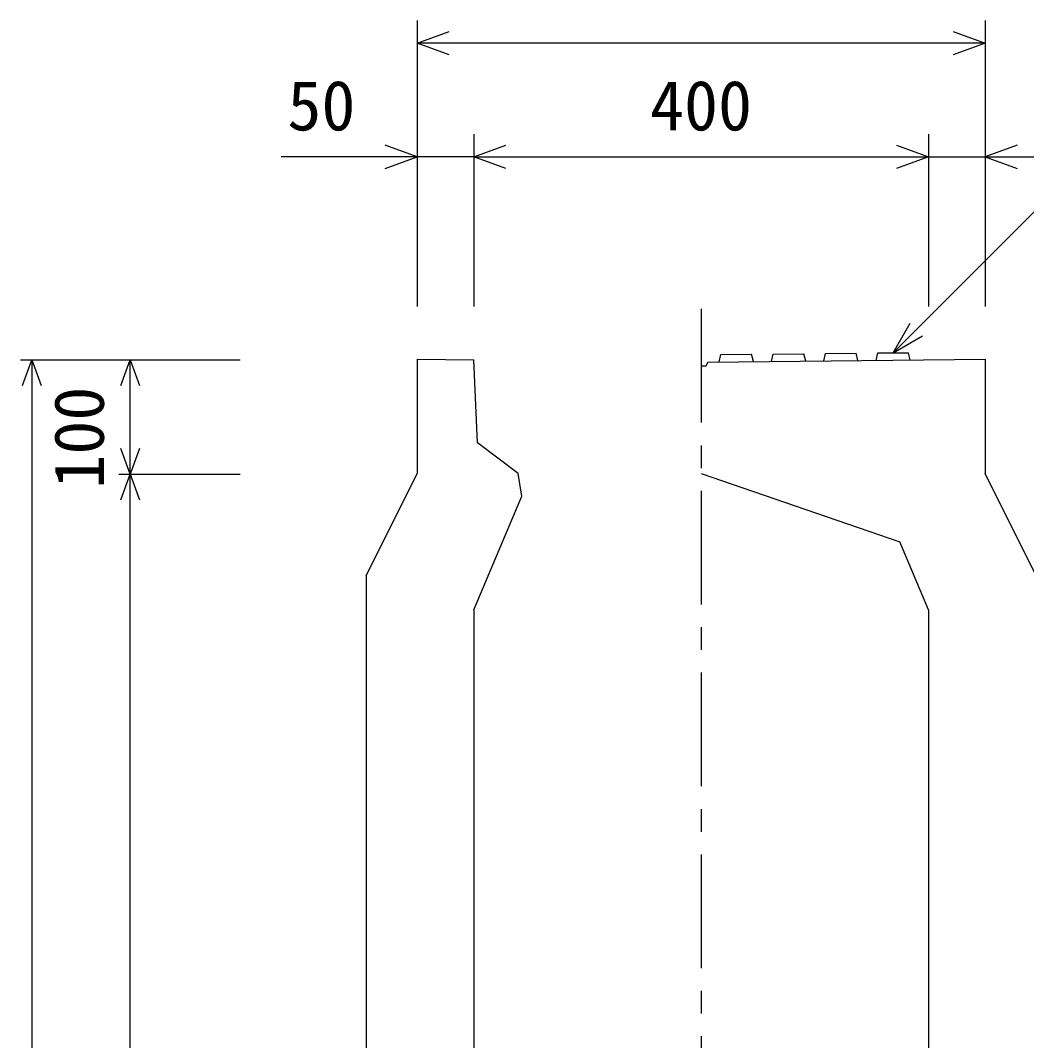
# Model space of a CAD drawing. Units: millimetres, scale not verified. Extents: x -16800 to 16800, y -5940 to 5940.
# Drawn here: x 5651 to 6536, y -825 to 73 of the extents above; entities that cross this region are included whole.
import ezdxf
from ezdxf.enums import TextEntityAlignment as Align

# ---------------------------------------------------------------- set-up
doc = ezdxf.new("R2010")
doc.units = ezdxf.units.MM
doc.header["$LTSCALE"] = 20
doc.linetypes.add('CHAIN1', pattern=[8, 5, -1, 1, -1])
for name, color, linetype, lineweight in [('0-0_DIM', 7, 'Continuous', 25), ('0-2_HATCH', 6, 'Continuous', 25), ('0-5_OUTLINE', 3, 'Continuous', 25)]:
    doc.layers.add(name, color=color, linetype=linetype, lineweight=lineweight)
doc.styles.add('ＭＳ ゴシック', font='')
doc.styles.get('ＭＳ ゴシック').set_extended_font_data('MS Gothic')

msp = doc.modelspace()

# ---------------------------------------------------------------- linework, layer by layer
at = {"layer": '0-0_DIM'}
for p, q in [((6000, 72.67), (6000, -179.07)), ((6500, 72.67), (6500, -179.07)), ((6500, 52.67), (6000, 52.67)), ((6050, -27.33), (6050, -179.07)), ((6450, -27.33), (6450, -179.07)), ((6000, -47.33), (5880.34, -47.33)), ((6050, -47.33), (6000, -47.33)), ((6050, -47.33), (6450, -47.33)), ((6450, -47.33), (6500, -47.33)), ((6500, -47.33), (6619.66, -47.33)), ((6418.95, -219.85), (6561.16, -77.63)), ((6418.95, -219.85), (6433.95, -193.87)), ((6418.95, -219.85), (6444.93, -204.85)), ((5650.8, -226.04), (5844.13, -226.04)), ((5660.8, -226.04), (5660.8, -1576.04)), ((5747.46, -326.54), (5747.46, -226.04)), ((5737.46, -326.54), (5844.13, -326.54)), ((5747.46, -1526.04), (5747.46, -326.54))]:
    msp.add_line(p, q, dxfattribs=at)
at = {"layer": '0-0_DIM', "linetype": 'CHAIN1'}
msp.add_line((6250, -181.24), (6250, -1876.04), dxfattribs=at)
at = {"layer": '0-0_DIM'}
for points in [[(6028.23, 42.41), (6000.04, 52.67), (6028.23, 62.93)], [(6471.85, 62.93), (6500.04, 52.67), (6471.85, 42.41)], [(5971.81, -57.59), (6000, -47.33), (5971.81, -37.07)], [(6078.19, -57.59), (6050, -47.33), (6078.19, -37.07)], [(6421.88, -37.07), (6450.08, -47.33), (6421.88, -57.59)], [(6528.12, -37.07), (6499.92, -47.33), (6528.12, -57.59)], [(5652.59, -248.59), (5660.8, -226.04), (5669.01, -248.59)], [(5739.26, -248.59), (5747.46, -226.04), (5755.67, -248.59)], [(5755.67, -303.98), (5747.46, -326.54), (5739.26, -303.98)], [(5739.26, -349.09), (5747.46, -326.54), (5755.67, -349.09)]]:
    msp.add_lwpolyline(points, dxfattribs=at)
at = {"layer": '0-2_HATCH'}
for p, q in [((6266, -227.88), (6267.45, -221.36)), ((6267.45, -221.36), (6294.45, -221.09)), ((6296, -227.58), (6294.45, -221.09)), ((6312, -227.42), (6313.45, -220.9)), ((6313.45, -220.9), (6340.45, -220.63)), ((6342, -227.12), (6340.45, -220.63)), ((6358, -226.96), (6359.45, -220.44)), ((6359.45, -220.44), (6386.45, -220.17)), ((6388, -226.66), (6386.45, -220.17)), ((6404, -226.5), (6405.45, -219.98)), ((6405.45, -219.98), (6432.45, -219.71)), ((6434, -226.2), (6432.45, -219.71))]:
    msp.add_line(p, q, dxfattribs=at)
at = {"layer": '0-5_OUTLINE'}
for p, q in [((6000, -225.54), (6050.02, -226.04)), ((6000, -225.54), (6000, -326.04)), ((6053.02, -298.91), (6050.02, -226.04)), ((6256, -227.98), (6500, -225.54)), ((6500, -225.54), (6500, -326.04)), ((6089.02, -326.04), (6053.02, -298.91)), ((5955, -416.04), (6000, -326.04)), ((6092.02, -346.04), (6089.02, -326.04)), ((6250, -326.04), (6424.79, -386.04)), ((6545, -416.04), (6500, -326.04)), ((6050, -446.04), (6092.02, -346.04)), ((6450, -446.04), (6424.79, -386.04)), ((5955, -416.04), (5955, -1576.04)), ((6050, -446.04), (6050, -1576.04)), ((6450, -446.04), (6450, -1576.04))]:
    msp.add_line(p, q, dxfattribs=at)
msp.add_lwpolyline([(6250, -231.24), (6254.5, -231.24), (6256, -227.98)], dxfattribs=at)

# ---------------------------------------------------------------- texts
at = {"layer": '0-0_DIM', "style": 'ＭＳ ゴシック'}
for s, p in [('50', (5885.81, -37.33)), ('400', (6205, -37.33))]:
    msp.add_text(s, height=43.99, dxfattribs=at).set_placement(p, align=Align.BOTTOM_LEFT)
msp.add_text('100', height=43.99, rotation=90, dxfattribs=at).set_placement((5737.46, -339.35), align=Align.BOTTOM_LEFT)

doc.saveas('drawing.dxf')
